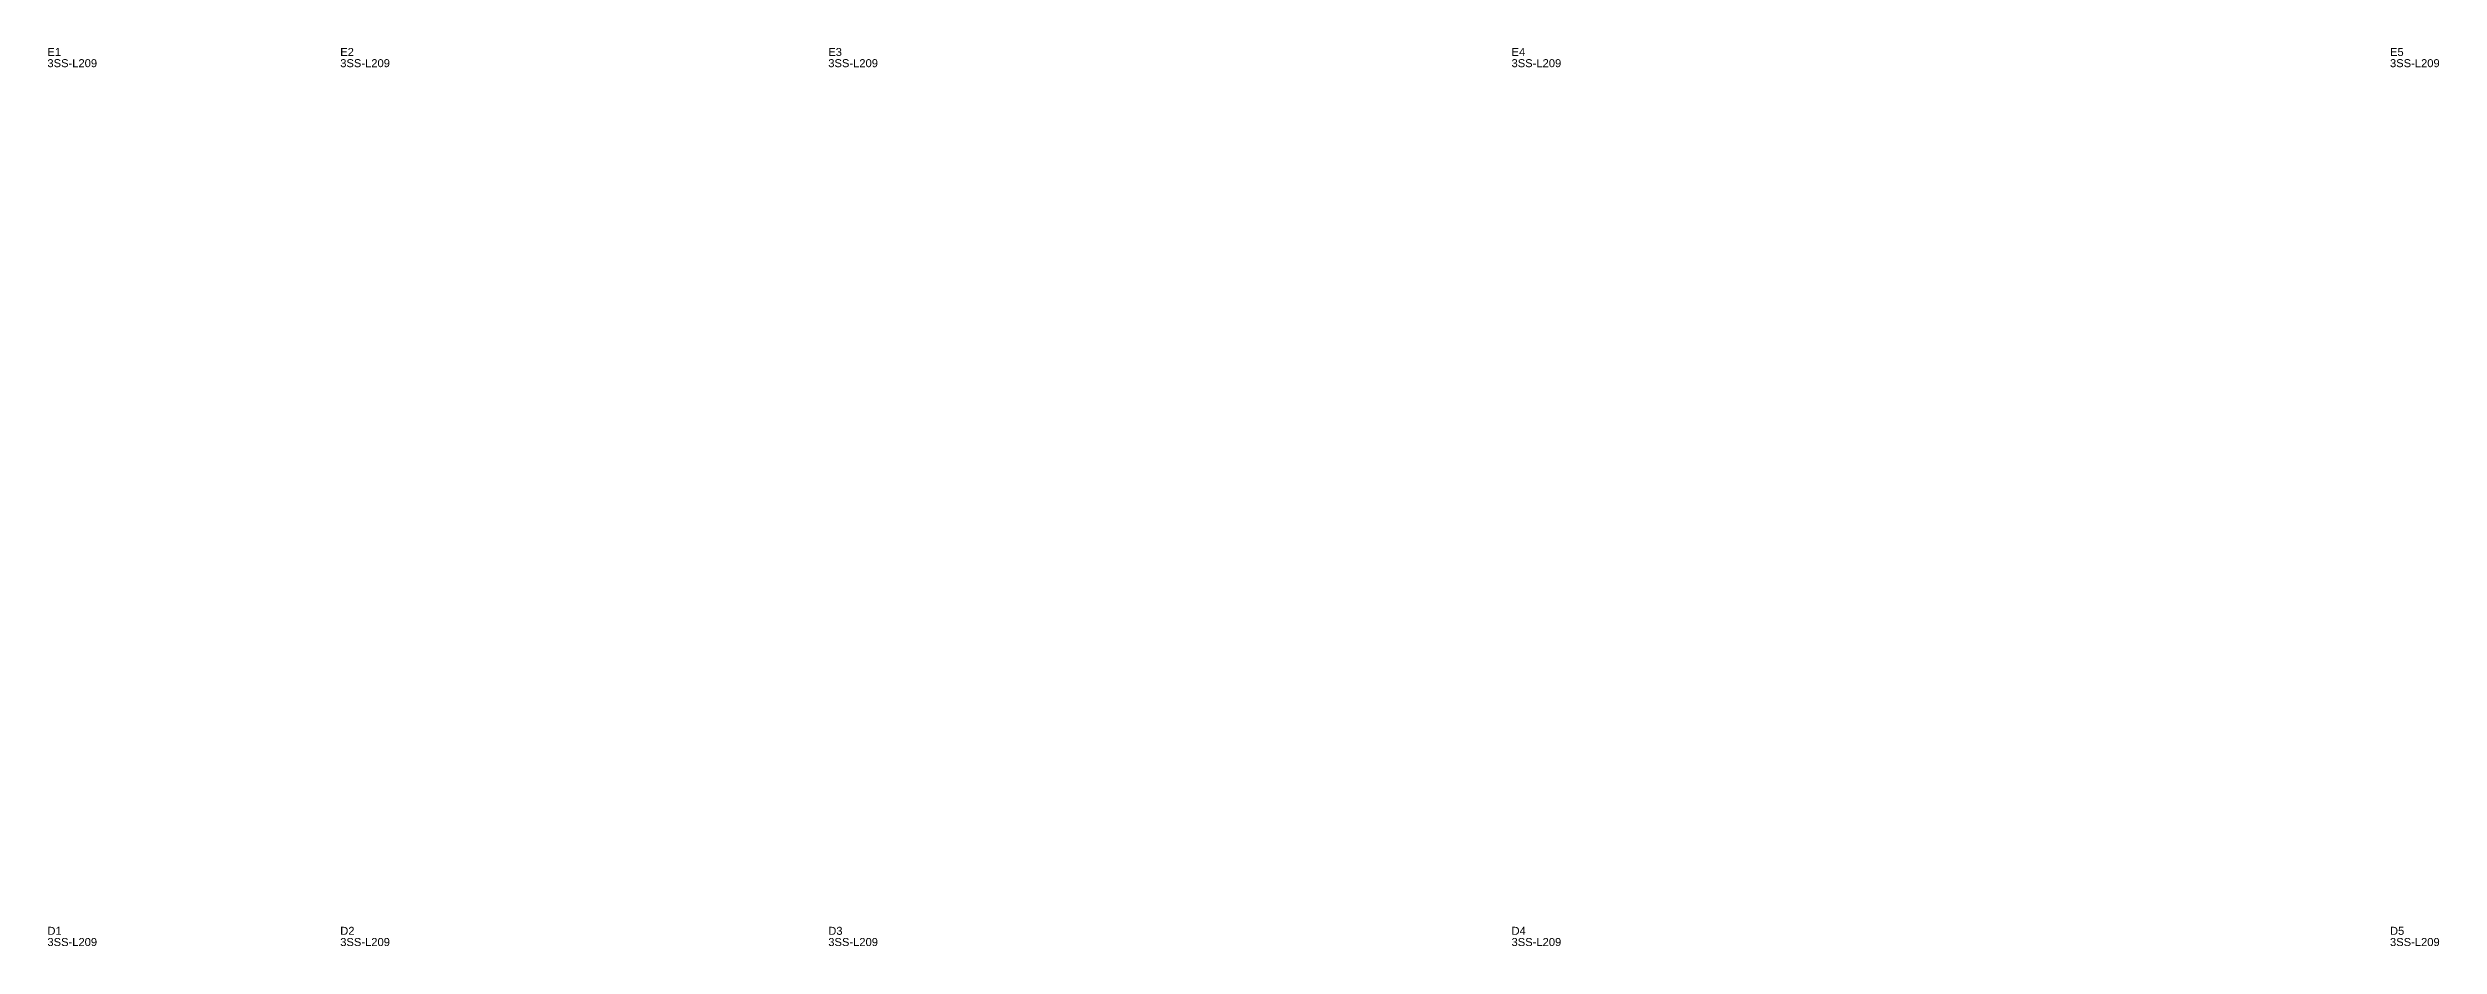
# Model space of a CAD drawing. Header units: metres. Extents: x 222 to 1778, y -504 to 1070.
# Drawn here: x 283 to 1778, y 508 to 1070 of the extents above; entities that cross this region are included whole.
import ezdxf

# ---------------------------------------------------------------- set-up
doc = ezdxf.new("R2010")
doc.units = ezdxf.units.M
doc.layers.add('3', color=3, linetype='CONTINUOUS')
doc.layers.add('AUX00', color=7, linetype='CONTINUOUS')
doc.styles.add('STR_STANDARD', font='arial.ttf')

msp = doc.modelspace()

# ---------------------------------------------------------------- texts
at = {"layer": '3', "style": 'STR_STANDARD'}
for s, p in [('E1', (283.2, 1064.5)), ('E1', (283.2, 1064.5)), ('E2', (466.2, 1064.5)), ('E2', (466.2, 1064.5)), ('E3', (771.2, 1064.5)), ('E3', (771.2, 1064.5)), ('E4', (1198.2, 1064.5)), ('E4', (1198.2, 1064.5)), ('E5', (1747.2, 1064.5)), ('E5', (1747.2, 1064.5)), ('D1', (283.2, 515.5)), ('D1', (283.2, 515.5)), ('D2', (466.2, 515.5)), ('D2', (466.2, 515.5)), ('D3', (771.2, 515.5)), ('D3', (771.2, 515.5)), ('D4', (1198.2, 515.5)), ('D4', (1198.2, 515.5)), ('D5', (1747.2, 515.5)), ('D5', (1747.2, 515.5))]:
    msp.add_text(s, height=5, dxfattribs=at).set_placement(p)
at = {"layer": 'AUX00', "style": 'STR_STANDARD'}
for p in [(283.2, 1057.5), (283.2, 1057.5), (466.2, 1057.5), (466.2, 1057.5), (771.2, 1057.5), (771.2, 1057.5), (1198.2, 1057.5), (1198.2, 1057.5), (1747.2, 1057.5), (1747.2, 1057.5), (283.2, 508.5), (283.2, 508.5), (466.2, 508.5), (466.2, 508.5), (771.2, 508.5), (771.2, 508.5), (1198.2, 508.5), (1198.2, 508.5), (1747.2, 508.5), (1747.2, 508.5)]:
    msp.add_text('3SS-L209', height=5, dxfattribs=at).set_placement(p)

doc.saveas('drawing.dxf')
